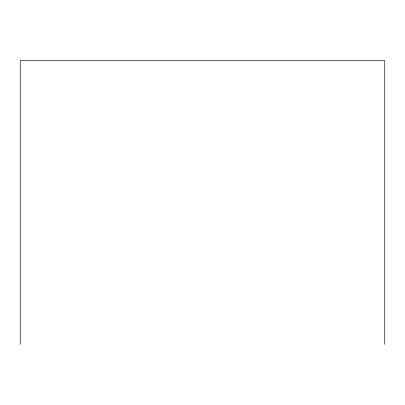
<?xml version="1.0" encoding="UTF-8"?>
<svg xmlns="http://www.w3.org/2000/svg" width="405" height="405" viewBox="0 0 405 405"><rect width="100%" height="100%" fill="white"/><g stroke="black" fill="none" stroke-linecap="round" stroke-linejoin="round"><path stroke-width="0.61" d="M384.75 344.311L384.75 60.689L20.25 60.689L20.25 344.311"/></g></svg>
